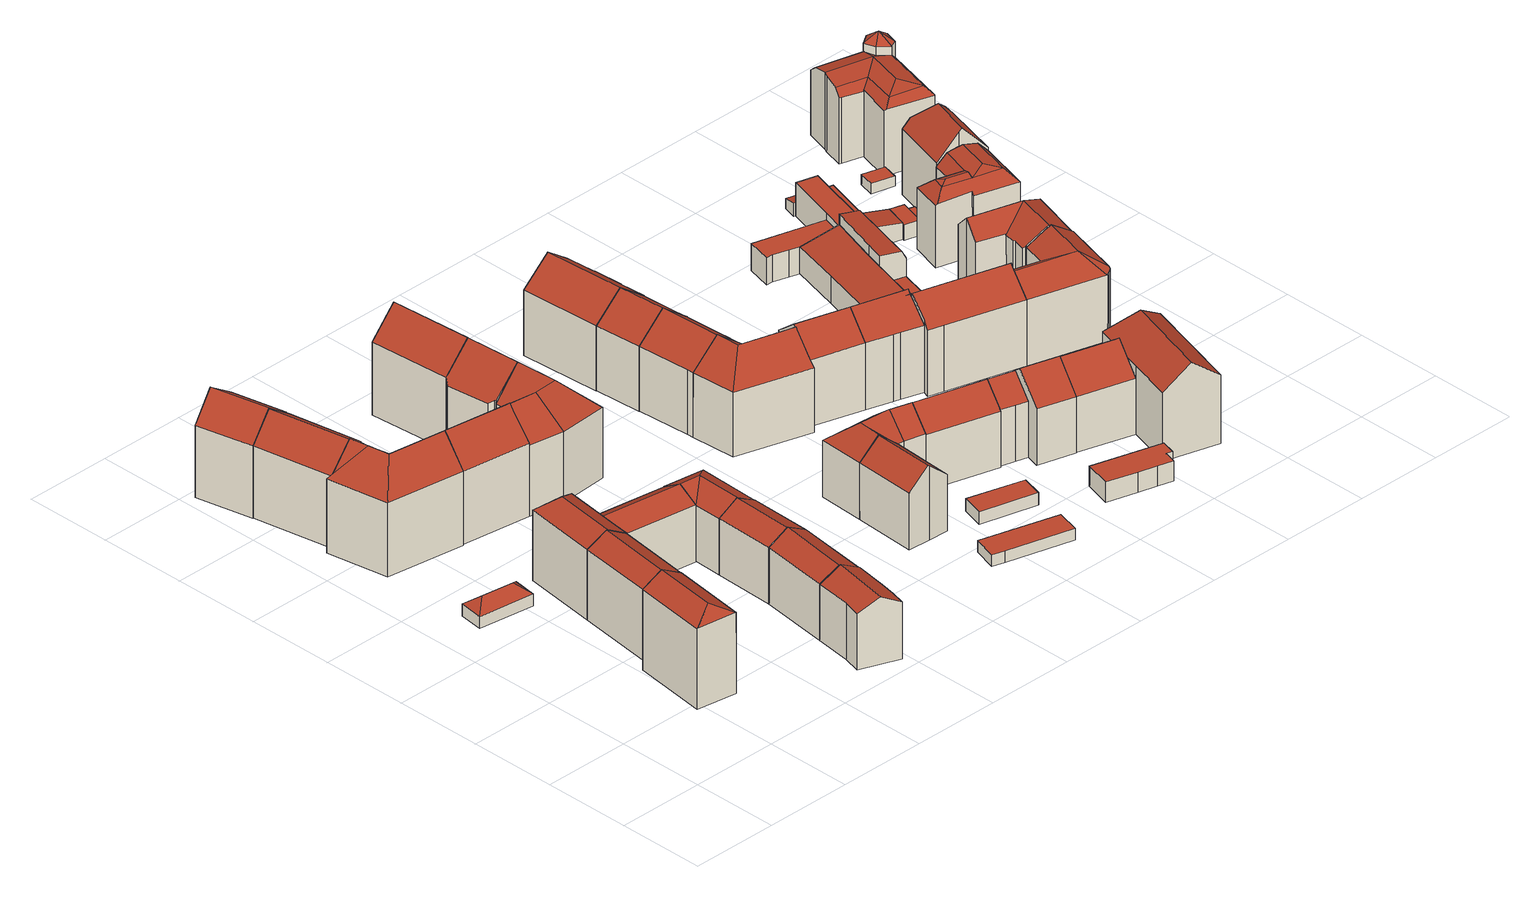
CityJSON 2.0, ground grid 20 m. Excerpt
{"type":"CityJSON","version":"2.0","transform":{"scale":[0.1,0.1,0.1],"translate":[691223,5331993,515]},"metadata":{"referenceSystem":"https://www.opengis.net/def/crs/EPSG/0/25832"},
"CityObjects":{
"building1":{"type":"Building","attributes":{"Gemeindeschluessel":"09162000","HoeheDach":"536.960","HoeheGrund":"515.807","Methode":"2000","NiedrigsteTraufeDesGebaeudes":"534.256","Geometrietyp2DReferenz":"3000","function":"31001_1000","roofType":"3200","measuredHeight":21.15,"storeysAboveGround":5},"geometry":[{"type":"MultiSurface","lod":"2","boundaries":[[[0,1,2,3]],[[0,4,5,6,1]],[[7,2,1,6,8]],[[9,3,2,7,10,11]],[[9,4,0,3]],[[10,8,6,5,11]],[[7,8,10]],[[9,11,5,4]]],"semantics":{"surfaces":[{"type":"WallSurface"},{"type":"RoofSurface"},{"type":"GroundSurface"}],"values":[0,0,1,0,2,1,1,0]}}]},
"building2":{"type":"Building","attributes":{"Gemeindeschluessel":"09162000","HoeheDach":"522.907","HoeheGrund":"518.000","Methode":"1000","NiedrigsteTraufeDesGebaeudes":"520.700","Geometrietyp2DReferenz":"3000","function":"31001_2000","roofType":"3200","measuredHeight":4.91},"geometry":[{"type":"MultiSurface","lod":"2","boundaries":[[[12,13,14,15]],[[16,17,18,19]],[[20,19,13,12]],[[18,13,19]],[[15,14,16,21]],[[16,14,17]],[[21,20,12,15]],[[18,17,14,13]],[[21,16,19,20]]],"semantics":{"surfaces":[{"type":"WallSurface"},{"type":"RoofSurface"},{"type":"GroundSurface"}],"values":[0,1,0,1,0,1,2,1,0]}}]},
"building3":{"type":"Building","attributes":{"Gemeindeschluessel":"09162000","HoeheDach":"536.922","HoeheGrund":"518.080","Methode":"1000","NiedrigsteTraufeDesGebaeudes":"534.177","Geometrietyp2DReferenz":"3000","function":"31001_1000","roofType":"3100","measuredHeight":18.84,"storeysAboveGround":5},"geometry":[{"type":"MultiSurface","lod":"2","boundaries":[[[22,23,24,25,26]],[[26,25,27,28]],[[29,30,23,22]],[[23,30,31,24]],[[24,31,27,25]],[[28,27,31,30,29]],[[28,29,22,26]]],"semantics":{"surfaces":[{"type":"WallSurface"},{"type":"RoofSurface"},{"type":"GroundSurface"}],"values":[0,0,0,1,1,0,2]}}]},
"building4":{"type":"Building","attributes":{"Gemeindeschluessel":"09162000","HoeheDach":"540.870","HoeheGrund":"517.930","Methode":"2000","NiedrigsteTraufeDesGebaeudes":"534.861","Geometrietyp2DReferenz":"3000","function":"31001_1000","roofType":"3200","measuredHeight":22.94,"storeysAboveGround":4},"geometry":[{"type":"MultiSurface","lod":"2","boundaries":[[[32,33,34,35,36,37,38,39,40,41]],[[42,43,44,45]],[[34,33,46,47]],[[46,33,32,48]],[[38,49,50,39]],[[51,52,41,40,53]],[[54,50,55,56]],[[57,45,44,58,59]],[[60,61,49,62]],[[57,56,55,61,60,63,47,46,48,52,51,42,45]],[[32,41,52,48]],[[57,59,54,56]],[[63,60,62,64,36,35]],[[37,36,64]],[[43,42,51,53]],[[54,59,58,39,50]],[[63,35,34,47]],[[49,61,55,50]],[[43,53,40,39,58,44]],[[38,37,64,62,49]]],"semantics":{"surfaces":[{"type":"RoofSurface"},{"type":"WallSurface"},{"type":"GroundSurface"}],"values":[0,1,1,1,0,1,1,1,1,2,1,1,1,0,1,0,1,1,0,0]}}]},
"building5":{"type":"Building","attributes":{"Gemeindeschluessel":"09162000","HoeheDach":"540.028","HoeheGrund":"517.890","Methode":"2000","NiedrigsteTraufeDesGebaeudes":"534.380","Geometrietyp2DReferenz":"3000","function":"31001_1000","roofType":"3100","measuredHeight":22.14,"storeysAboveGround":4},"geometry":[{"type":"MultiSurface","lod":"2","boundaries":[[[63,65,66,60]],[[67,68,69,70,71,47,63,60]],[[69,72,73,70]],[[67,74,75,76,68]],[[60,66,74,67]],[[47,77,65,63]],[[68,76,72,69]],[[65,77,78,73,72,76,75]],[[70,73,78,71]],[[71,78,77,47]],[[66,65,75,74]]],"semantics":{"surfaces":[{"type":"WallSurface"},{"type":"GroundSurface"},{"type":"RoofSurface"}],"values":[0,1,0,0,0,0,0,2,0,0,2]}}]},
"building6":{"type":"Building","attributes":{"Gemeindeschluessel":"09162000","HoeheDach":"537.040","HoeheGrund":"518.090","Methode":"2000","NiedrigsteTraufeDesGebaeudes":"534.273","Geometrietyp2DReferenz":"3000","function":"31001_1000","roofType":"3200","measuredHeight":18.95,"storeysAboveGround":5},"geometry":[{"type":"MultiSurface","lod":"2","boundaries":[[[79,80,81,82,83]],[[84,85,86,87]],[[88,89,86,85,80,79]],[[28,90,84,87,91,29]],[[84,90,82,81,85]],[[80,85,81]],[[91,89,88,29]],[[28,29,88,79,83]],[[28,83,82,90]],[[87,86,89,91]]],"semantics":{"surfaces":[{"type":"RoofSurface"},{"type":"WallSurface"},{"type":"GroundSurface"}],"values":[0,1,0,2,1,0,1,1,1,1]}}]},
"building7":{"type":"Building","attributes":{"Gemeindeschluessel":"09162000","HoeheDach":"539.990","HoeheGrund":"517.830","Methode":"2000","NiedrigsteTraufeDesGebaeudes":"534.300","Geometrietyp2DReferenz":"3000","function":"31001_1000","roofType":"3100","measuredHeight":22.16,"storeysAboveGround":4},"geometry":[{"type":"MultiSurface","lod":"2","boundaries":[[[92,93,94,95]],[[74,96,97,98]],[[99,100,101,102]],[[96,76,72,101,100,94,93,97]],[[103,76,96,74,104]],[[105,92,95,99,102,106,103,104]],[[95,94,100,99]],[[104,74,98,105]],[[106,72,76,103]],[[105,98,97,93,92]],[[102,101,72,106]]],"semantics":{"surfaces":[{"type":"WallSurface"},{"type":"RoofSurface"},{"type":"GroundSurface"}],"values":[0,1,0,1,0,2,0,0,0,0,0]}}]},
"building8":{"type":"Building","attributes":{"Gemeindeschluessel":"09162000","HoeheDach":"533.841","HoeheGrund":"518.290","Methode":"1000","NiedrigsteTraufeDesGebaeudes":"531.092","Geometrietyp2DReferenz":"3000","function":"31001_1000","roofType":"3100","measuredHeight":15.55,"storeysAboveGround":4},"geometry":[{"type":"MultiSurface","lod":"2","boundaries":[[[107,108,109,110,111,112]],[[112,113,114,115,107]],[[116,117,118,119]],[[120,109,108,121]],[[114,113,119,118]],[[115,114,118,117,122,120,121]],[[111,110,122,117,116]],[[122,110,109,120]],[[107,115,121,108]],[[116,119,113,112,111]]],"semantics":{"surfaces":[{"type":"RoofSurface"},{"type":"WallSurface"},{"type":"GroundSurface"}],"values":[0,1,1,1,1,2,1,1,1,0]}}]},
"building9":{"type":"Building","attributes":{"Gemeindeschluessel":"09162000","HoeheDach":"533.888","HoeheGrund":"518.150","Methode":"1000","NiedrigsteTraufeDesGebaeudes":"531.145","Geometrietyp2DReferenz":"3000","function":"31001_1000","roofType":"3100","measuredHeight":15.74,"storeysAboveGround":4},"geometry":[{"type":"MultiSurface","lod":"2","boundaries":[[[123,124,125,126,127]],[[128,91,123,127]],[[126,125,129,130]],[[128,127,126,130]],[[87,129,125,124]],[[130,129,87,91,128]],[[123,91,87,124]]],"semantics":{"surfaces":[{"type":"WallSurface"},{"type":"RoofSurface"},{"type":"GroundSurface"}],"values":[0,0,1,1,0,0,2]}}]},
"building10":{"type":"Building","attributes":{"Gemeindeschluessel":"09162000","HoeheDach":"540.868","HoeheGrund":"518.080","Methode":"1000","NiedrigsteTraufeDesGebaeudes":"534.836","Geometrietyp2DReferenz":"3000","function":"31001_1000","roofType":"3100","measuredHeight":22.79,"storeysAboveGround":4},"geometry":[{"type":"MultiSurface","lod":"2","boundaries":[[[131,132,133,134,135,136,137,138,139]],[[136,44,140,137]],[[141,142,143,144,58,59,54]],[[138,145,146,139]],[[54,134,133,141]],[[136,135,59,58,44]],[[134,54,59,135]],[[131,139,146,144,143]],[[131,143,142,132]],[[141,133,132,142]],[[137,140,145,138]],[[144,146,145,140,44,58]]],"semantics":{"surfaces":[{"type":"GroundSurface"},{"type":"WallSurface"},{"type":"RoofSurface"}],"values":[0,1,2,1,1,1,1,1,1,1,1,2]}}]},
"building11":{"type":"Building","attributes":{"Gemeindeschluessel":"09162000","HoeheDach":"533.838","HoeheGrund":"518.290","Methode":"1000","NiedrigsteTraufeDesGebaeudes":"531.200","Geometrietyp2DReferenz":"3000","function":"31001_1000","roofType":"3100","measuredHeight":15.55,"storeysAboveGround":4},"geometry":[{"type":"MultiSurface","lod":"2","boundaries":[[[122,117,147,148]],[[149,150,151,152]],[[148,147,153,151,150]],[[149,122,148,150]],[[152,154,117,122,149]],[[152,151,153,154]],[[117,154,153,147]]],"semantics":{"surfaces":[{"type":"GroundSurface"},{"type":"RoofSurface"},{"type":"WallSurface"}],"values":[0,1,2,2,2,1,2]}}]},
"building12":{"type":"Building","attributes":{"Gemeindeschluessel":"09162000","HoeheDach":"533.837","HoeheGrund":"518.270","Methode":"1000","NiedrigsteTraufeDesGebaeudes":"531.217","Geometrietyp2DReferenz":"3000","function":"31001_1000","roofType":"3100","measuredHeight":15.57,"storeysAboveGround":4},"geometry":[{"type":"MultiSurface","lod":"2","boundaries":[[[155,156,157,153]],[[147,148,150,155,153]],[[158,159,160,157,156]],[[147,153,157,160]],[[148,147,160,159]],[[150,148,159,158]],[[150,158,156,155]]],"semantics":{"surfaces":[{"type":"RoofSurface"},{"type":"WallSurface"},{"type":"GroundSurface"}],"values":[0,1,1,1,2,1,0]}}]},
"building13":{"type":"Building","attributes":{"Gemeindeschluessel":"09162000","HoeheDach":"533.890","HoeheGrund":"518.280","Methode":"2000","NiedrigsteTraufeDesGebaeudes":"531.149","Geometrietyp2DReferenz":"3000","function":"31001_1000","roofType":"3100","measuredHeight":15.61,"storeysAboveGround":4},"geometry":[{"type":"MultiSurface","lod":"2","boundaries":[[[159,160,161,162,163]],[[164,165,166,126]],[[167,159,163,165]],[[164,126,168]],[[167,165,164,169]],[[162,166,165,163]],[[168,126,166,162,161,160,170]],[[160,159,167,169,170]],[[164,168,170,169]]],"semantics":{"surfaces":[{"type":"GroundSurface"},{"type":"RoofSurface"},{"type":"WallSurface"}],"values":[0,1,2,1,1,2,2,2,1]}}]},
"building14":{"type":"Building","attributes":{"Gemeindeschluessel":"09162000","HoeheDach":"540.848","HoeheGrund":"518.070","Methode":"2000","NiedrigsteTraufeDesGebaeudes":"534.269","Geometrietyp2DReferenz":"3000","function":"31001_1000","roofType":"3100","measuredHeight":22.78,"storeysAboveGround":4},"geometry":[{"type":"MultiSurface","lod":"2","boundaries":[[[171,172,173,174]],[[175,133,176,177]],[[176,133,132,131,139,178,179,180,181,182,171,174,183]],[[184,185,173,172]],[[139,131,186,187,188]],[[184,172,189,190]],[[171,182,189,172]],[[191,187,186,192,175,177,193]],[[191,190,194,195,196,197,188,187]],[[176,183,185,193,177]],[[132,192,186,131]],[[179,196,195,180]],[[185,183,174,173]],[[193,185,184,191]],[[182,181,194,190,189]],[[178,197,196,179]],[[133,175,192,132]],[[139,188,197,178]],[[180,195,194,181]],[[191,184,190]]],"semantics":{"surfaces":[{"type":"WallSurface"},{"type":"GroundSurface"},{"type":"RoofSurface"}],"values":[0,0,1,2,0,2,0,2,2,0,0,0,0,2,0,0,0,0,0,2]}}]},
"building15":{"type":"Building","attributes":{"Gemeindeschluessel":"09162000","HoeheDach":"540.762","HoeheGrund":"518.080","Methode":"2000","NiedrigsteTraufeDesGebaeudes":"533.918","Geometrietyp2DReferenz":"3000","function":"31001_1000","roofType":"3100","measuredHeight":22.68,"storeysAboveGround":4},"geometry":[{"type":"MultiSurface","lod":"2","boundaries":[[[172,198,199,200,201,202,203,204]],[[182,205,206,207]],[[208,201,200,209]],[[210,211,212,213]],[[214,206,205,172,204,212,211]],[[215,214,211,210]],[[214,215,207,206]],[[182,171,198,172,205]],[[216,203,202,217]],[[182,207,215,210,213,216,217,208,209,174,171]],[[209,200,199,174]],[[174,199,198,171]],[[216,213,212,204,203]],[[217,202,201,208]]],"semantics":{"surfaces":[{"type":"RoofSurface"},{"type":"WallSurface"},{"type":"GroundSurface"}],"values":[0,1,1,1,0,1,1,1,1,2,1,1,1,1]}}]},
"building16":{"type":"Building","attributes":{"Gemeindeschluessel":"09162000","HoeheDach":"540.900","HoeheGrund":"518.116","Methode":"2000","NiedrigsteTraufeDesGebaeudes":"534.494","Geometrietyp2DReferenz":"3000","function":"31001_1000","roofType":"3100","measuredHeight":22.78,"storeysAboveGround":4},"geometry":[{"type":"MultiSurface","lod":"2","boundaries":[[[208,218,219,217]],[[220,221,222,223,224]],[[212,225,222,221]],[[225,203,219,218,226,223,222]],[[227,226,218,208]],[[213,212,221,220]],[[216,203,225,212,213]],[[217,219,203,216]],[[224,223,226,227]],[[220,224,227,208,217,216,213]]],"semantics":{"surfaces":[{"type":"WallSurface"},{"type":"RoofSurface"},{"type":"GroundSurface"}],"values":[0,0,1,1,0,0,0,0,0,2]}}]},
"building17":{"type":"Building","attributes":{"Gemeindeschluessel":"09162000","HoeheDach":"535.620","HoeheGrund":"518.310","Methode":"2000","NiedrigsteTraufeDesGebaeudes":"531.258","Geometrietyp2DReferenz":"3000","function":"31001_1000","roofType":"3100","measuredHeight":17.31,"storeysAboveGround":4},"geometry":[{"type":"MultiSurface","lod":"2","boundaries":[[[228,229,230,231,232,233]],[[234,229,228,235]],[[236,237,230,229,234]],[[238,239,240,237,236,241]],[[230,237,240,231]],[[234,235,241,236]],[[232,239,238,233]],[[231,240,239,232]],[[228,233,238,241,235]]],"semantics":{"surfaces":[{"type":"GroundSurface"},{"type":"WallSurface"},{"type":"RoofSurface"}],"values":[0,1,1,2,1,2,1,1,1]}}]},
"building18":{"type":"Building","attributes":{"Gemeindeschluessel":"09162000","HoeheDach":"520.923","HoeheGrund":"518.170","Methode":"1000","NiedrigsteTraufeDesGebaeudes":"520.923","Geometrietyp2DReferenz":"3000","function":"31001_2463","roofType":"1000","measuredHeight":2.75},"geometry":[{"type":"MultiSurface","lod":"2","boundaries":[[[242,243,244,245]],[[245,244,246,247]],[[248,249,250,251]],[[247,250,249,242,245]],[[251,246,244,243,248]],[[249,248,243,242]],[[251,250,247,246]]],"semantics":{"surfaces":[{"type":"WallSurface"},{"type":"GroundSurface"},{"type":"RoofSurface"}],"values":[0,0,0,1,2,0,0]}}]},
"building19":{"type":"Building","attributes":{"Gemeindeschluessel":"09162000","HoeheDach":"535.670","HoeheGrund":"518.300","Methode":"2000","NiedrigsteTraufeDesGebaeudes":"531.231","Geometrietyp2DReferenz":"3000","function":"31001_1000","roofType":"3100","measuredHeight":17.37,"storeysAboveGround":4},"geometry":[{"type":"MultiSurface","lod":"2","boundaries":[[[252,253,254,255,256]],[[257,256,255,258,259]],[[260,229,234,259,258]],[[261,262,231,230,229,260,263,264,265]],[[255,263,260,258]],[[257,266,240,267,256]],[[237,266,257,268]],[[230,231,240,266,237]],[[261,265,253,252,269]],[[262,267,240,231]],[[263,255,254,264]],[[229,230,237,268,234]],[[268,257,259,234]],[[269,252,256,267]],[[264,254,253,265]],[[261,269,267,262]]],"semantics":{"surfaces":[{"type":"RoofSurface"},{"type":"WallSurface"},{"type":"GroundSurface"}],"values":[0,0,1,2,1,0,0,1,1,1,1,1,0,0,1,1]}}]},
"building20":{"type":"Building","attributes":{"Gemeindeschluessel":"09162000","HoeheDach":"520.962","HoeheGrund":"518.230","Methode":"1000","NiedrigsteTraufeDesGebaeudes":"520.962","Geometrietyp2DReferenz":"3000","function":"31001_2463","roofType":"1000","measuredHeight":2.73},"geometry":[{"type":"MultiSurface","lod":"2","boundaries":[[[270,271,272,273]],[[274,275,272,271]],[[276,277,270,273]],[[271,270,277,274]],[[273,272,275,276]],[[274,277,276,275]]],"semantics":{"surfaces":[{"type":"WallSurface"},{"type":"RoofSurface"},{"type":"GroundSurface"}],"values":[0,1,2,0,0,0]}}]},
"building21":{"type":"Building","attributes":{"Gemeindeschluessel":"09162000","HoeheDach":"538.430","HoeheGrund":"518.250","Methode":"1000","NiedrigsteTraufeDesGebaeudes":"532.855","Geometrietyp2DReferenz":"3000","function":"31001_1000","roofType":"3100","measuredHeight":20.18,"storeysAboveGround":5},"geometry":[{"type":"MultiSurface","lod":"2","boundaries":[[[278,279,280,281,282,283]],[[284,281,280,285]],[[286,287,288,279,278,289]],[[290,285,280,279,288]],[[291,287,286,292]],[[292,286,289,293]],[[290,291,292,293,294,295,296,297,284,285]],[[290,288,287,291]],[[295,298,299,296]],[[278,283,299,298,300]],[[282,297,296,299,283]],[[293,289,301,294]],[[297,282,281,284]],[[289,278,300,301]],[[295,294,301,300,298]]],"semantics":{"surfaces":[{"type":"RoofSurface"},{"type":"WallSurface"},{"type":"GroundSurface"}],"values":[0,1,0,1,1,1,2,1,1,0,1,1,1,0,1]}}]},
"building22":{"type":"Building","attributes":{"Gemeindeschluessel":"09162000","HoeheDach":"538.430","HoeheGrund":"518.170","Methode":"2000","NiedrigsteTraufeDesGebaeudes":"521.950","Geometrietyp2DReferenz":"3000","function":"31001_1000","roofType":"3100","measuredHeight":20.26,"storeysAboveGround":5},"geometry":[{"type":"MultiSurface","lod":"2","boundaries":[[[302,303,304,305]],[[306,302,307,308,309]],[[310,303,302,306]],[[311,312,313,308,307,314,315]],[[294,301,316,317]],[[316,318,319,317]],[[305,314,307,302]],[[294,295,313,312,301]],[[320,305,304,321]],[[294,317,319,322,320,321,310,306,309,295]],[[309,308,313,295]],[[322,315,314,305,320]],[[321,304,303,310]],[[316,301,312,311,318]],[[322,319,318,311,315]]],"semantics":{"surfaces":[{"type":"RoofSurface"},{"type":"WallSurface"},{"type":"GroundSurface"}],"values":[0,1,1,0,1,1,1,1,1,2,1,1,1,0,1]}}]},
"building23":{"type":"Building","attributes":{"Gemeindeschluessel":"09162000","HoeheDach":"538.430","HoeheGrund":"518.130","Methode":"2000","NiedrigsteTraufeDesGebaeudes":"521.520","Geometrietyp2DReferenz":"3000","function":"31001_1000","roofType":"3100","measuredHeight":20.3,"storeysAboveGround":5},"geometry":[{"type":"MultiSurface","lod":"2","boundaries":[[[323,318,324,325]],[[326,327,328,329]],[[327,330,315,331]],[[332,333,334,335,336]],[[337,338,315,330,339,336,335]],[[329,328,340,341]],[[342,341,340,331,315,338]],[[323,342,338,337,318]],[[332,336,339,343]],[[331,340,328,327]],[[325,324,334,333]],[[343,339,330,327,326]],[[342,323,325,333,332,343,326,329,341]],[[318,337,335,334,324]]],"semantics":{"surfaces":[{"type":"WallSurface"},{"type":"RoofSurface"},{"type":"GroundSurface"}],"values":[0,0,0,0,1,0,0,0,0,1,0,0,2,1]}}]},
"building24":{"type":"Building","attributes":{"Gemeindeschluessel":"09162000","HoeheDach":"535.610","HoeheGrund":"518.268","Methode":"2000","NiedrigsteTraufeDesGebaeudes":"531.159","Geometrietyp2DReferenz":"3000","function":"31001_1000","roofType":"3100","measuredHeight":17.34,"storeysAboveGround":4},"geometry":[{"type":"MultiSurface","lod":"2","boundaries":[[[344,345,346,347]],[[254,264,265,253]],[[254,253,348,349,350]],[[347,346,351,261]],[[346,345,349,348,351]],[[350,352,264,254]],[[344,347,261,265,264,352]],[[344,352,350,349,345]],[[265,261,351,348,253]]],"semantics":{"surfaces":[{"type":"WallSurface"},{"type":"RoofSurface"},{"type":"GroundSurface"}],"values":[0,0,1,0,1,0,2,0,0]}}]},
"building25":{"type":"Building","attributes":{"Gemeindeschluessel":"09162000","HoeheDach":"538.350","HoeheGrund":"518.000","Methode":"2000","NiedrigsteTraufeDesGebaeudes":"529.902","Geometrietyp2DReferenz":"3000","function":"31001_1000","roofType":"3100","measuredHeight":20.35,"storeysAboveGround":5},"geometry":[{"type":"MultiSurface","lod":"2","boundaries":[[[353,354,355,356]],[[357,358,359,360]],[[361,362,363,364,365,366,367,357,360,353,356,368,369]],[[353,360,359,370,371,354]],[[361,369,372,373,374,375]],[[373,372,376,355,354,371]],[[363,377,324,364]],[[367,366,378,379,380]],[[335,381,375,374,370,359,358,380,379]],[[365,382,378,366]],[[364,324,382,365]],[[363,362,381,335,377]],[[356,355,376,368]],[[324,377,335,379,378,382]],[[368,376,372,369]],[[367,380,358,357]],[[371,370,374,373]],[[361,375,381,362]]],"semantics":{"surfaces":[{"type":"WallSurface"},{"type":"GroundSurface"},{"type":"RoofSurface"}],"values":[0,0,1,0,0,2,0,0,2,0,0,0,0,2,0,0,0,0]}}]},
"building26":{"type":"Building","attributes":{"Gemeindeschluessel":"09162000","HoeheDach":"538.650","HoeheGrund":"518.500","Methode":"2000","NiedrigsteTraufeDesGebaeudes":"522.010","Geometrietyp2DReferenz":"3000","function":"31001_1000","roofType":"3100","measuredHeight":20.15,"storeysAboveGround":5},"geometry":[{"type":"MultiSurface","lod":"2","boundaries":[[[383,384,385,386]],[[387,388,389,390]],[[391,392,393,394,395]],[[396,385,384,397]],[[398,391,395,399,396]],[[391,398,400,401,402,392]],[[393,392,402,280,389,388]],[[403,397,384,383]],[[386,385,396,399]],[[397,400,398,396]],[[394,387,390,404,405,403,383,386,399,395]],[[402,401,405,404,280]],[[403,405,401,400,397]],[[394,393,388,387]],[[390,389,280,404]]],"semantics":{"surfaces":[{"type":"WallSurface"},{"type":"RoofSurface"},{"type":"GroundSurface"}],"values":[0,0,0,1,0,1,1,0,0,0,2,0,0,0,0]}}]},
"building27":{"type":"Building","attributes":{"Gemeindeschluessel":"09162000","HoeheDach":"535.470","HoeheGrund":"518.438","Methode":"2000","NiedrigsteTraufeDesGebaeudes":"531.294","Geometrietyp2DReferenz":"3000","function":"31001_1000","roofType":"3100","measuredHeight":17.03},"geometry":[{"type":"MultiSurface","lod":"2","boundaries":[[[350,406,407,408,409]],[[410,350,409,411,412]],[[413,414,412,411,415]],[[410,416,406,350]],[[417,418,408,407]],[[416,410,412,414]],[[413,417,407,406,416,414]],[[418,415,411,409,408]],[[413,415,418,417]]],"semantics":{"surfaces":[{"type":"WallSurface"},{"type":"RoofSurface"},{"type":"GroundSurface"}],"values":[0,1,0,0,0,0,2,1,0]}}]},
"building28":{"type":"Building","attributes":{"Gemeindeschluessel":"09162000","HoeheDach":"523.147","HoeheGrund":"518.540","Methode":"1000","NiedrigsteTraufeDesGebaeudes":"523.147","Geometrietyp2DReferenz":"3000","function":"31001_2000","roofType":"1000","measuredHeight":4.61},"geometry":[{"type":"MultiSurface","lod":"2","boundaries":[[[419,420,421,422]],[[422,423,424,425,426,427,428,419]],[[423,429,430,424]],[[424,430,431,425]],[[427,432,433,428]],[[422,421,429,423]],[[428,433,420,419]],[[425,431,434,426]],[[420,433,432,434,431,430,429,421]],[[426,434,432,427]]],"semantics":{"surfaces":[{"type":"WallSurface"},{"type":"GroundSurface"},{"type":"RoofSurface"}],"values":[0,1,0,0,0,0,0,0,2,0]}}]},
"building29":{"type":"Building","attributes":{"Gemeindeschluessel":"09162000","HoeheDach":"536.860","HoeheGrund":"518.552","Methode":"2000","NiedrigsteTraufeDesGebaeudes":"531.359","Geometrietyp2DReferenz":"3000","function":"31001_1000","roofType":"3100","measuredHeight":18.31,"storeysAboveGround":4},"geometry":[{"type":"MultiSurface","lod":"2","boundaries":[[[435,436,437,438]],[[438,437,439,440,441]],[[442,443,444,445,436,435]],[[438,441,443,442,435]],[[441,440,444,443]],[[439,437,436,445]],[[444,440,439,445]]],"semantics":{"surfaces":[{"type":"WallSurface"},{"type":"GroundSurface"},{"type":"RoofSurface"}],"values":[0,0,0,1,0,2,2]}}]},
"building30":{"type":"Building","attributes":{"Gemeindeschluessel":"09162000","HoeheDach":"538.650","HoeheGrund":"518.440","Methode":"2000","NiedrigsteTraufeDesGebaeudes":"522.338","Geometrietyp2DReferenz":"3000","function":"31001_9998","roofType":"3100","measuredHeight":20.21,"storeysAboveGround":5},"geometry":[{"type":"MultiSurface","lod":"2","boundaries":[[[446,447,448,449]],[[449,448,450,451]],[[452,453,454,455,456]],[[452,456,457,458]],[[459,460,461,457,456,455,392,393]],[[462,453,452,458,463,464,465,466,467,468,469,470,471,472,446,449,451,473]],[[462,474,454,453]],[[469,468,475,476,477]],[[464,460,459,465]],[[455,454,474,478,479,480,475,391,392]],[[467,391,475,468]],[[465,459,393,466]],[[476,475,480,481]],[[451,450,482,473]],[[469,477,483,470]],[[484,482,450,448,447]],[[462,473,482,484,474]],[[470,483,481,471]],[[447,478,474,484]],[[471,481,480,479,472]],[[481,483,477,476]],[[463,461,460,464]],[[458,457,461,463]],[[467,466,393,392,391]],[[472,479,478,447,446]]],"semantics":{"surfaces":[{"type":"WallSurface"},{"type":"RoofSurface"},{"type":"GroundSurface"}],"values":[0,0,0,0,1,2,0,0,0,1,0,0,0,0,0,1,0,0,0,0,1,0,0,0,0]}}]},
"building31":{"type":"Building","attributes":{"Gemeindeschluessel":"09162000","HoeheDach":"536.840","HoeheGrund":"518.628","Methode":"2000","NiedrigsteTraufeDesGebaeudes":"531.363","Geometrietyp2DReferenz":"3000","function":"31001_1000","roofType":"3100","measuredHeight":18.21,"storeysAboveGround":5},"geometry":[{"type":"MultiSurface","lod":"2","boundaries":[[[485,486,437,487]],[[488,437,486,489]],[[490,488,489,491]],[[491,492,440,490]],[[492,485,487,440]],[[490,440,487,437,488]],[[489,486,485,492,491]]],"semantics":{"surfaces":[{"type":"RoofSurface"},{"type":"WallSurface"},{"type":"GroundSurface"}],"values":[0,1,2,1,0,1,1]}}]},
"building32":{"type":"Building","attributes":{"Gemeindeschluessel":"09162000","HoeheDach":"538.637","HoeheGrund":"518.410","Methode":"1000","NiedrigsteTraufeDesGebaeudes":"533.517","Geometrietyp2DReferenz":"3000","function":"31001_1000","roofType":"3100","measuredHeight":20.23,"storeysAboveGround":5},"geometry":[{"type":"MultiSurface","lod":"2","boundaries":[[[458,493,494,452]],[[495,496,497,498,499,500]],[[496,495,501,502]],[[503,504,505,506]],[[458,463,507,508,493]],[[452,494,509,453]],[[502,501,504,503]],[[498,497,496,502,503,506,463,458,452,453,510,511]],[[512,513,509,494,493,508,500,499]],[[504,501,495,500,508,507,505]],[[453,509,513,510]],[[499,498,511,512]],[[512,511,510,513]],[[506,505,507,463]]],"semantics":{"surfaces":[{"type":"WallSurface"},{"type":"GroundSurface"},{"type":"RoofSurface"}],"values":[0,0,0,0,0,0,0,1,2,2,0,0,0,0]}}]},
"building33":{"type":"Building","attributes":{"Gemeindeschluessel":"09162000","HoeheDach":"521.095","HoeheGrund":"518.490","Methode":"1000","NiedrigsteTraufeDesGebaeudes":"520.470","Geometrietyp2DReferenz":"3000","function":"31001_2000","roofType":"1000","measuredHeight":2.6},"geometry":[{"type":"MultiSurface","lod":"2","boundaries":[[[514,515,516,517]],[[518,519,520,521]],[[517,516,519,518]],[[520,519,516,515,522,523]],[[524,523,522,525]],[[521,520,523,524]],[[525,522,515,514]],[[524,525,514,517,518,521]]],"semantics":{"surfaces":[{"type":"WallSurface"},{"type":"RoofSurface"},{"type":"GroundSurface"}],"values":[0,0,0,1,0,0,0,2]}}]},
"building34":{"type":"Building","attributes":{"Gemeindeschluessel":"09162000","HoeheDach":"539.400","HoeheGrund":"518.668","Methode":"2000","NiedrigsteTraufeDesGebaeudes":"534.408","Geometrietyp2DReferenz":"3000","function":"31001_1000","roofType":"3200","measuredHeight":20.73,"storeysAboveGround":6},"geometry":[{"type":"MultiSurface","lod":"2","boundaries":[[[526,527,528,529,530]],[[531,529,528,532]],[[533,534,535,526,530]],[[533,531,532,536,534]],[[535,537,527,526]],[[527,538,528]],[[533,530,529,531]],[[536,537,535,534]],[[527,537,538]],[[536,532,528,538,537]]],"semantics":{"surfaces":[{"type":"RoofSurface"},{"type":"WallSurface"},{"type":"GroundSurface"}],"values":[0,1,1,2,0,1,1,1,0,1]}}]},
"building35":{"type":"Building","attributes":{"Gemeindeschluessel":"09162000","HoeheDach":"526.314","HoeheGrund":"518.320","Methode":"1000","NiedrigsteTraufeDesGebaeudes":"524.420","Geometrietyp2DReferenz":"3000","function":"31001_9998","roofType":"2100","measuredHeight":7.99,"storeysAboveGround":2},"geometry":[{"type":"MultiSurface","lod":"2","boundaries":[[[539,540,541,542]],[[543,544,545,539,542,546,547,548,549,550]],[[542,541,551,546]],[[548,552,553,549]],[[550,554,555,543]],[[556,544,543,555]],[[546,551,557,547]],[[549,553,554,550]],[[547,557,552,548]],[[544,556,558,545]],[[540,539,545,558]],[[556,555,554,553,552,557,551,541,540,558]]],"semantics":{"surfaces":[{"type":"WallSurface"},{"type":"GroundSurface"},{"type":"RoofSurface"}],"values":[0,1,0,0,0,0,0,0,0,0,0,2]}}]},
"building36":{"type":"Building","attributes":{"Gemeindeschluessel":"09162000","HoeheDach":"522.087","HoeheGrund":"518.540","Methode":"1000","NiedrigsteTraufeDesGebaeudes":"522.087","Geometrietyp2DReferenz":"3000","function":"31001_2000","roofType":"1000","measuredHeight":3.55},"geometry":[{"type":"MultiSurface","lod":"2","boundaries":[[[559,560,561,562]],[[563,564,565,566]],[[562,561,564,563]],[[561,560,565,564]],[[566,565,560,559]],[[563,566,559,562]]],"semantics":{"surfaces":[{"type":"WallSurface"},{"type":"RoofSurface"},{"type":"GroundSurface"}],"values":[0,0,0,1,0,2]}}]},
"building37":{"type":"Building","attributes":{"Gemeindeschluessel":"09162000","HoeheDach":"524.398","HoeheGrund":"518.160","Methode":"1000","NiedrigsteTraufeDesGebaeudes":"524.398","Geometrietyp2DReferenz":"3000","function":"31001_2000","roofType":"1000","measuredHeight":6.24},"geometry":[{"type":"MultiSurface","lod":"2","boundaries":[[[567,568,558,569]],[[570,571,568,567]],[[572,573,574,570,567,569,575,576]],[[569,558,577,575]],[[576,578,579,572]],[[580,573,572,579]],[[580,579,578,577,558,568,571,581]],[[574,581,571,570]],[[573,580,581,574]],[[575,577,578,576]]],"semantics":{"surfaces":[{"type":"WallSurface"},{"type":"GroundSurface"},{"type":"RoofSurface"}],"values":[0,0,1,0,0,0,2,0,0,0]}}]},
"building38":{"type":"Building","attributes":{"Gemeindeschluessel":"09162000","HoeheDach":"537.140","HoeheGrund":"518.500","Methode":"2000","NiedrigsteTraufeDesGebaeudes":"533.574","Geometrietyp2DReferenz":"3000","function":"31001_1000","roofType":"3100","measuredHeight":18.64,"storeysAboveGround":4},"geometry":[{"type":"MultiSurface","lod":"2","boundaries":[[[501,582,583,584]],[[585,586,587,588,589]],[[590,591,587,586]],[[592,593,594,595,596]],[[592,597,589,588]],[[598,599,583,582,600,601,602,603,604,590,586,585]],[[605,606,607,597,592]],[[592,588,587,591,608,593]],[[592,596,501,584,605]],[[594,602,601,600,595]],[[600,582,501,596,595]],[[597,607,598,585,589]],[[608,604,603,593]],[[593,603,602,594]],[[604,608,591,590]],[[598,607,606,599]],[[583,599,606,605,584]]],"semantics":{"surfaces":[{"type":"WallSurface"},{"type":"RoofSurface"},{"type":"GroundSurface"}],"values":[0,0,0,1,1,2,1,1,1,0,0,0,0,0,0,0,0]}}]},
"building39":{"type":"Building","attributes":{"Gemeindeschluessel":"09162000","HoeheDach":"528.719","HoeheGrund":"518.450","Methode":"2000","NiedrigsteTraufeDesGebaeudes":"526.263","Geometrietyp2DReferenz":"3000","function":"31001_2000","roofType":"1000","measuredHeight":10.27},"geometry":[{"type":"MultiSurface","lod":"2","boundaries":[[[609,610,611,612,613]],[[614,615,609,613,616]],[[617,618,612,611]],[[619,620,614,616,621]],[[619,621,618,617]],[[610,609,615,622]],[[614,620,622,615]],[[610,622,620,619,617,611]],[[612,618,621,616,613]]],"semantics":{"surfaces":[{"type":"WallSurface"},{"type":"RoofSurface"},{"type":"GroundSurface"}],"values":[0,1,0,0,0,0,0,2,1]}}]},
"building40":{"type":"Building","attributes":{"Gemeindeschluessel":"09162000","HoeheDach":"537.070","HoeheGrund":"518.450","Methode":"2000","NiedrigsteTraufeDesGebaeudes":"533.309","Geometrietyp2DReferenz":"3000","function":"31001_1000","roofType":"3100","measuredHeight":18.62,"storeysAboveGround":4},"geometry":[{"type":"MultiSurface","lod":"2","boundaries":[[[623,624,625,626]],[[627,628,629,630]],[[631,632,633,634]],[[624,623,635,636]],[[637,638,639,640]],[[641,642,643,644]],[[645,646,647,634,633]],[[642,641,648,649,650]],[[651,643,642,650,652]],[[630,629,626,625]],[[636,635,649,648]],[[651,652,645,633,632,653,654,639,638]],[[628,627,647,646]],[[655,653,632,631]],[[641,644,637,640,656,655,631,634,647,627,630,625,624,636,648]],[[652,629,628,646,645]],[[652,650,649,635,623,626,629]],[[637,644,643,651,638]],[[656,654,653,655]],[[640,639,654,656]]],"semantics":{"surfaces":[{"type":"WallSurface"},{"type":"RoofSurface"},{"type":"GroundSurface"}],"values":[0,0,0,0,0,0,0,0,1,0,0,1,0,0,2,1,1,0,0,0]}}]},
"building41":{"type":"Building","attributes":{"Gemeindeschluessel":"09162000","HoeheDach":"526.001","HoeheGrund":"518.310","Methode":"2000","NiedrigsteTraufeDesGebaeudes":"522.768","Geometrietyp2DReferenz":"3000","function":"31001_2000","roofType":"1000","measuredHeight":7.69},"geometry":[{"type":"MultiSurface","lod":"2","boundaries":[[[657,658,659,660]],[[660,542,661,662,663,664,665,666,667,668,657]],[[660,659,669,670,671,542]],[[672,673,670,669]],[[661,674,675,662]],[[666,676,677,667]],[[665,678,676,666]],[[663,672,679,664]],[[662,675,673,672,663]],[[542,671,674,661]],[[670,673,675,674,671]],[[668,680,658,657]],[[664,679,678,665]],[[667,677,680,668]],[[659,658,680,677,676,678,679,672,669]]],"semantics":{"surfaces":[{"type":"WallSurface"},{"type":"GroundSurface"},{"type":"RoofSurface"}],"values":[0,1,0,0,0,0,0,0,0,0,2,0,0,0,2]}}]},
"building42":{"type":"Building","attributes":{"Gemeindeschluessel":"09162000","HoeheDach":"522.993","HoeheGrund":"518.328","Methode":"1000","NiedrigsteTraufeDesGebaeudes":"522.104","Geometrietyp2DReferenz":"3000","function":"51009_1610","roofType":"1000","measuredHeight":4.67},"geometry":[{"type":"MultiSurface","lod":"2","boundaries":[[[681,682,683,684]],[[683,682,685,686]],[[667,686,685,666]],[[684,683,686,667]],[[666,685,682,681]],[[667,666,681,684]]],"semantics":{"surfaces":[{"type":"WallSurface"},{"type":"RoofSurface"},{"type":"GroundSurface"}],"values":[0,1,0,0,0,2]}}]},
"building43":{"type":"Building","attributes":{"Gemeindeschluessel":"09162000","HoeheDach":"521.432","HoeheGrund":"518.270","Methode":"1000","NiedrigsteTraufeDesGebaeudes":"520.597","Geometrietyp2DReferenz":"3000","function":"31001_2000","roofType":"2100","measuredHeight":3.16},"geometry":[{"type":"MultiSurface","lod":"2","boundaries":[[[664,687,688,663]],[[689,690,691,692]],[[662,693,694,695]],[[663,688,693,662]],[[693,688,687,691,690,694]],[[692,691,687,664]],[[695,689,692,664,663,662]],[[695,694,690,689]]],"semantics":{"surfaces":[{"type":"WallSurface"},{"type":"RoofSurface"},{"type":"GroundSurface"}],"values":[0,0,0,0,1,0,2,0]}}]},
"building44":{"type":"Building","attributes":{"Gemeindeschluessel":"09162000","HoeheDach":"521.790","HoeheGrund":"518.310","Methode":"1000","NiedrigsteTraufeDesGebaeudes":"521.790","Geometrietyp2DReferenz":"3000","function":"31001_2000","roofType":"1000","measuredHeight":3.48},"geometry":[{"type":"MultiSurface","lod":"2","boundaries":[[[696,697,698,699]],[[700,701,702,703]],[[681,704,705,706]],[[697,702,701,705,704,707,698]],[[699,684,681,706,700,703,696]],[[684,707,704,681]],[[703,702,697,696]],[[706,705,701,700]],[[699,698,707,684]]],"semantics":{"surfaces":[{"type":"WallSurface"},{"type":"RoofSurface"},{"type":"GroundSurface"}],"values":[0,0,0,1,2,0,0,0,0]}}]},
"building45":{"type":"Building","attributes":{"Gemeindeschluessel":"09162000","HoeheDach":"535.880","HoeheGrund":"518.410","Methode":"2000","NiedrigsteTraufeDesGebaeudes":"532.560","Geometrietyp2DReferenz":"3000","function":"31001_1000","roofType":"3400","measuredHeight":17.47,"storeysAboveGround":4},"geometry":[{"type":"MultiSurface","lod":"2","boundaries":[[[708,709,710,711,712,713]],[[714,715,716,717]],[[718,719,720,721,722]],[[723,724,725,711,710,726]],[[718,727,728,729,719]],[[715,730,723,726,716]],[[731,732,733,734]],[[734,733,720,719,729]],[[733,732,735,736,724,721,720]],[[737,738,739,740]],[[737,741,727,718,722,723,730,738]],[[715,714,739,738,730]],[[724,723,742]],[[735,713,712,736]],[[736,725,724]],[[736,712,711,725]],[[743,722,721]],[[709,717,716,726,710]],[[727,741,744,728]],[[724,742,743,721]],[[708,713,735,745]],[[731,734,729,728,744,740,739,714,717,709,708,745]],[[722,743,742,723]],[[731,745,735,732]],[[744,741,737,740]]],"semantics":{"surfaces":[{"type":"WallSurface"},{"type":"RoofSurface"},{"type":"GroundSurface"}],"values":[0,0,1,1,0,1,0,0,1,0,1,0,0,1,1,1,1,0,0,1,0,2,1,0,0]}}]},
"building46":{"type":"Building","attributes":{"Gemeindeschluessel":"09162000","HoeheDach":"520.713","HoeheGrund":"518.340","Methode":"1000","NiedrigsteTraufeDesGebaeudes":"520.713","Geometrietyp2DReferenz":"3000","function":"31001_2000","roofType":"1000","measuredHeight":2.37},"geometry":[{"type":"MultiSurface","lod":"2","boundaries":[[[696,703,746,747]],[[747,748,749,696]],[[703,750,751,746]],[[748,751,750,749]],[[746,751,748,747]],[[696,749,750,703]]],"semantics":{"surfaces":[{"type":"GroundSurface"},{"type":"WallSurface"},{"type":"RoofSurface"}],"values":[0,1,1,2,1,1]}}]},
"building47":{"type":"Building","attributes":{"Gemeindeschluessel":"09162000","HoeheDach":"520.469","HoeheGrund":"518.160","Methode":"1000","NiedrigsteTraufeDesGebaeudes":"520.469","Geometrietyp2DReferenz":"3000","function":"31001_2000","roofType":"1000","measuredHeight":2.31},"geometry":[{"type":"MultiSurface","lod":"2","boundaries":[[[752,753,754,755]],[[756,757,753,752]],[[753,757,758,754]],[[759,758,757,756]],[[755,754,758,759]],[[755,759,756,752]]],"semantics":{"surfaces":[{"type":"WallSurface"},{"type":"RoofSurface"},{"type":"GroundSurface"}],"values":[0,0,1,0,0,2]}}]},
"building48":{"type":"Building","attributes":{"Gemeindeschluessel":"09162000","HoeheDach":"539.740","HoeheGrund":"518.260","Methode":"2000","NiedrigsteTraufeDesGebaeudes":"533.297","Geometrietyp2DReferenz":"3000","function":"31001_9998","roofType":"3300","measuredHeight":21.48,"storeysAboveGround":4},"geometry":[{"type":"MultiSurface","lod":"2","boundaries":[[[760,761,762,763,764,765]],[[766,767,768,761,760]],[[766,769,770,771,767]],[[767,771,772,768]],[[765,764,773,770,769]],[[772,762,761,768]],[[772,771,770,773,763,762]],[[765,769,766,760]],[[773,764,763]]],"semantics":{"surfaces":[{"type":"WallSurface"},{"type":"GroundSurface"},{"type":"RoofSurface"}],"values":[0,1,0,0,2,0,2,0,2]}}]},
"building49":{"type":"Building","attributes":{"Gemeindeschluessel":"09162000","HoeheDach":"538.790","HoeheGrund":"518.080","Methode":"2000","NiedrigsteTraufeDesGebaeudes":"533.110","Geometrietyp2DReferenz":"3000","function":"31001_1000","roofType":"3400","measuredHeight":20.71,"storeysAboveGround":4},"geometry":[{"type":"MultiSurface","lod":"2","boundaries":[[[774,775,776,777,778]],[[779,780,781,782,778,783]],[[784,785,786]],[[787,783,778,777,788]],[[779,789,790,780]],[[791,792,793,794,795]],[[796,797,790,789,798,799,800,801,802,803,804,805]],[[785,806,807]],[[795,784,786,808]],[[798,787,788,799]],[[797,809,781,780,790]],[[791,795,774,810]],[[800,776,775,801]],[[811,785,784]],[[812,813,814,815]],[[794,811,784,795]],[[802,801,775,815,814]],[[808,786,807,812]],[[785,816,806]],[[812,807,806,813]],[[793,796,805,817,811,794]],[[803,802,814,813,806,816]],[[795,808,774]],[[800,799,788,777,776]],[[774,812,815,775]],[[798,789,779,783,787]],[[782,791,810]],[[811,817,818,785]],[[782,781,809,792,791]],[[786,785,807]],[[803,816,819,804]],[[812,774,808]],[[797,796,793,792,809]],[[774,778,782,810]],[[818,819,816,785]],[[805,804,819,818,817]]],"semantics":{"surfaces":[{"type":"RoofSurface"},{"type":"WallSurface"},{"type":"GroundSurface"}],"values":[0,0,0,0,1,0,2,0,1,1,1,0,1,0,0,1,1,1,0,1,1,1,0,1,0,1,0,0,0,0,1,0,1,0,0,1]}}]}
},
"vertices":[
[302,343,8],[302,343,193],[278,171,193],[278,171,8],[209,355,8],[209,355,193],[255,349,220],[278,172,193],[236,204,220],[186,184,8],[187,184,193],[186,184,193],
[74,708,30],[74,708,57],[202,690,57],[202,690,30],[195,636,57],[171,667,79],[98,677,79],[67,653,57],[67,653,30],[195,636,30],
[302,343,31],[302,343,192],[255,349,219],[209,355,192],[209,355,31],[232,527,192],[232,527,31],[325,514,31],[325,514,192],[278,521,219],
[160,1032,224],[170,1048,214],[167,1066,214],[120,1058,251],[120,1058,252],[127,1015,252],[119,1007,259],[127,959,259],[180,1000,213],[166,1002,223],[206,1010,29],[206,1010,199],[269,1002,199],[269,1002,29],[170,1048,29],[167,1066,29],[160,1032,29],[46,1046,199],[70,905,199],[188,998,29],[166,1002,29],[188,998,213],[250,880,199],[70,905,29],[250,880,29],[260,937,29],[260,941,259],[260,937,255],[65,1050,29],[46,1046,29],[65,1050,199],[120,1058,29],[66,1050,199],
[120,1058,250],[65,1050,194],[33,1232,29],[93,1244,29],[156,1257,29],[185,1092,29],[166,1072,29],[156,1257,199],[185,1092,199],[33,1232,194],[87,1243,250],[93,1244,246],[167,1066,215],[166,1072,215],
[279,521,220],[298,662,220],[256,698,193],[255,698,193],[232,527,193],[348,685,31],[348,685,193],[341,635,193],[341,635,31],[325,514,193],[329,549,193],[255,698,31],[329,549,31],
[64,1375,28],[64,1375,247],[135,1393,195],[135,1393,28],[88,1243,250],[60,1374,250],[6,1361,194],[163,1272,28],[163,1272,193],[155,1264,199],[155,1264,28],[93,1244,28],[33,1232,28],[6,1361,28],[156,1257,28],
[559,3,164],[570,38,162],[577,75,162],[587,146,164],[543,153,188],[517,19,188],[472,37,162],[472,37,33],[559,3,33],[494,161,161],[494,161,33],[483,78,33],[483,78,163],[577,75,33],[570,38,33],[587,146,33],
[521,522,31],[523,611,31],[523,611,161],[522,566,189],[521,522,162],[329,549,162],[341,635,162],[335,592,189],
[414,910,31],[413,902,31],[407,859,31],[250,880,31],[260,937,31],[269,1002,31],[411,983,31],[423,968,31],[419,943,31],[411,983,198],[407,859,199],[413,902,241],[414,910,249],[416,920,259],[423,968,211],[419,943,235],
[515,319,33],[609,313,33],[587,146,162],[609,313,162],[563,316,188],[540,154,188],[515,319,162],[494,161,162],
[562,316,188],[566,456,188],[519,457,162],[613,455,162],[613,455,33],[519,457,33],
[521,522,33],[523,611,33],[617,598,33],[569,560,189],[617,598,162],[523,611,162],[613,455,161],[521,522,161],[566,456,189],[519,457,161],
[529,1011,31],[529,1011,258],[591,1015,193],[591,1015,31],[407,859,194],[487,847,31],[487,847,193],[457,941,31],[460,944,31],[463,947,31],[469,949,31],[466,1007,31],[601,854,31],[534,915,258],[601,854,193],[414,910,248],[416,920,258],[419,943,233],[466,1007,193],[468,977,193],[478,912,258],[413,902,239],[489,847,193],[469,949,221],[463,947,224],[460,944,228],[457,941,231],
[529,1011,257],[591,1015,199],[584,1120,199],[583,1142,199],[555,1140,226],[522,1138,256],[521,1137,258],[466,1007,199],[466,1011,199],[466,1011,31],[583,1142,31],[584,1120,31],[449,1121,31],[449,1121,189],[458,1134,198],[458,1134,31],[458,1022,191],[458,1022,31],[522,1138,31],[555,1140,31],
[583,1142,196],[555,1140,224],[445,1321,31],[445,1321,198],[507,1325,259],[511,1325,255],[511,1325,31],[520,1137,259],[572,1328,195],[572,1328,31],
[836,260,33],[844,402,33],[899,398,33],[942,396,33],[934,255,33],[888,257,33],[844,402,163],[836,260,163],[893,399,206],[899,398,201],[888,257,203],[934,255,163],[942,396,163],[885,257,206],
[1086,61,32],[1086,61,59],[936,101,59],[936,101,32],[908,109,59],[908,109,32],[1101,115,59],[1101,115,32],[925,164,32],[925,164,59],
[1016,432,207],[1018,438,202],[1030,484,162],[980,498,163],[968,446,207],[896,451,207],[850,508,162],[850,507,163],[850,508,33],[1003,382,33],[956,394,33],[980,498,33],[1030,484,33],[1018,438,33],[941,396,163],[956,394,163],[893,399,207],[1003,382,164],
[1137,246,32],[1137,246,60],[1123,197,60],[1123,197,32],[1010,281,60],[995,230,60],[995,230,32],[1010,281,32],
[894,780,234],[1016,745,234],[1017,748,232],[1035,811,180],[964,832,180],[961,834,179],[1035,811,32],[1017,748,32],[998,678,180],[1001,695,193],[1014,741,231],[828,728,180],[1014,741,32],[1001,695,32],[998,678,32],[828,728,32],[822,830,32],[959,837,32],[960,835,32],[964,832,32],[959,837,180],[960,835,179],[891,833,234],[822,830,180],
[958,867,69],[979,868,69],[977,900,69],[956,899,69],[958,867,32],[958,867,179],[958,865,179],[958,865,32],[979,868,32],[883,972,234],[890,833,234],[959,837,179],[956,899,179],[952,976,179],[821,844,180],[821,844,32],[814,967,180],[814,967,32],[956,899,32],[977,900,32],[952,976,32],
[814,967,31],[807,1076,180],[807,1076,31],[950,1008,31],[950,1008,65],[971,1009,65],[971,1009,31],[950,1008,179],[952,976,65],[944,1084,31],[873,1080,31],[873,1080,232],[876,1080,234],[944,1084,180],[882,972,234],[952,976,180],[945,1079,180],[973,977,65],[973,977,31],[952,976,31],[945,1079,31],
[1163,342,33],[1163,342,166],[1162,338,162],[1162,338,33],[1016,433,206],[1176,389,206],[1189,439,163],[1003,382,162],[1189,439,33],
[961,1213,30],[961,1213,149],[967,1206,149],[967,1206,30],[931,1269,30],[931,1269,183],[933,1212,184],[933,1212,30],[941,1145,30],[944,1084,30],[873,1080,30],[807,1076,30],[796,1262,30],[858,1265,30],[919,1268,30],[973,1159,30],[964,1147,30],[939,1212,180],[939,1212,149],[964,1147,149],[943,1145,149],[943,1145,180],[941,1145,181],[973,1159,149],[873,1080,231],[858,1265,228],[865,1265,234],[919,1268,193],[944,1084,181],[796,1262,180],
[1100,815,35],[1100,815,70],[1131,806,70],[1131,806,35],[1001,695,35],[1001,695,188],[1014,741,226],[1014,741,35],[1153,777,187],[1136,719,236],[1119,661,188],[1119,661,35],[1153,777,35],[1125,785,70],[1094,794,70],[1125,785,187],[1125,785,35],[1094,794,187],[1035,811,187],[1018,753,236],[1094,794,35],[1017,748,35],[1035,811,35],
[1189,439,34],[1163,342,34],[1163,342,163],[1176,390,205],[1223,429,163],[1237,373,205],[1251,421,163],[1223,324,34],[1251,421,34],[1223,324,163],[1223,429,34],[1196,332,34],[1196,332,163],
[1284,90,35],[1284,90,81],[1217,109,81],[1217,109,35],[1235,171,35],[1392,127,35],[1383,93,35],[1369,97,35],[1361,69,35],[1327,78,35],[1235,171,81],[1392,127,81],[1383,93,81],[1361,69,81],[1327,78,81],[1369,97,81],
[1251,421,35],[1251,421,164],[1336,396,164],[1336,396,35],[1317,333,219],[1298,269,164],[1298,269,35],[1223,324,35],[1214,293,35],[1214,293,164],[1232,357,219],
[1227,756,34],[1227,756,73],[1233,777,73],[1233,777,34],[1280,764,73],[1280,764,34],[1257,681,34],[1269,726,34],[1269,726,201],[1258,684,236],[1257,681,235],[1254,672,227],[1254,672,34],[1179,644,188],[1192,640,188],[1242,625,188],[1274,742,34],[1242,625,34],[1192,640,34],[1179,644,34],[1119,661,34],[1153,777,34],[1181,769,34],[1186,790,34],[1217,781,34],[1211,760,34],[1213,760,34],[1279,762,34],[1274,742,187],[1181,769,187],[1181,769,73],[1186,790,73],[1227,756,187],[1213,760,187],[1211,760,187],[1211,760,73],[1279,762,73],[1217,781,73],[1274,742,73],
[1442,297,218],[1461,361,164],[1317,333,218],[1336,396,36],[1461,361,36],[1298,269,36],[1423,234,36],[1423,234,164],
[1254,672,233],[1257,681,225],[1459,603,231],[1459,603,34],[1461,608,34],[1472,651,34],[1472,651,200],[1461,608,236],[1445,550,186],[1445,550,34],[1271,600,34],[1271,600,186],[1237,610,186],[1237,610,34],[1242,625,200],[1253,668,236],[1269,726,187],[1303,716,34],[1477,668,34],[1477,668,185],[1303,716,186],
[1291,807,35],[1291,807,55],[1297,806,55],[1297,806,35],[1355,789,35],[1355,789,61],[1343,743,61],[1343,743,35],[1280,764,55],[1279,762,55],[1279,762,35],[1280,764,35],
[1453,112,244],[1512,309,244],[1461,361,194],[1423,234,194],[1392,129,194],[1423,234,37],[1461,361,37],[1392,129,37],[1515,95,37],[1515,95,194],[1582,326,37],[1582,326,195],[1461,361,195],
[1373,1084,33],[1373,1084,95],[1455,1066,113],[1455,1066,33],[1291,807,33],[1336,970,33],[1367,1086,33],[1418,949,33],[1407,909,33],[1371,784,33],[1355,789,33],[1297,806,33],[1418,949,113],[1371,784,113],[1355,789,110],[1297,806,97],[1291,807,95],[1336,970,95],[1407,909,113],[1367,1086,94],
[1463,894,35],[1463,894,71],[1428,768,71],[1428,768,35],[1371,784,35],[1371,784,71],[1407,909,71],[1407,909,35],
[1373,1084,32],[1373,1084,94],[1367,1086,32],[1455,1066,32],[1455,1066,94],[1295,1103,32],[1310,1159,32],[1469,1116,32],[1345,1092,32],[1310,1103,32],[1345,1092,94],[1310,1103,94],[1295,1103,94],[1310,1159,94],[1469,1116,94],
[1445,550,35],[1615,501,35],[1615,501,186],[1672,651,35],[1625,664,35],[1625,664,220],[1626,664,221],[1672,651,190],[1617,667,35],[1617,667,215],[1597,562,221],[1560,627,186],[1472,651,187],[1459,603,220],[1459,601,221],[1634,516,190],[1632,511,35],[1624,506,35],[1459,603,35],[1461,608,35],[1472,651,35],[1560,627,35],[1574,679,35],[1615,502,186],[1624,506,187],[1632,511,188],[1574,679,186],
[1407,909,137],[1407,909,34],[1463,894,34],[1463,894,113],[1454,896,131],[1455,1066,137],[1418,949,137],[1498,1054,131],[1507,1052,34],[1507,1052,113],[1503,1053,34],[1455,1066,34],[1503,1053,122],[1418,949,34],
[1612,806,187],[1612,806,34],[1538,828,34],[1538,828,186],[1518,760,34],[1518,760,185],[1528,795,221],[1528,795,34],[1576,711,34],[1576,711,185],[1574,715,184],[1574,715,34],[1613,809,184],[1613,809,34],[1617,667,34],[1617,667,218],[1574,679,190],[1574,679,34],[1672,651,34],[1672,651,187],[1625,664,218],[1625,664,34],[1580,741,183],[1581,741,184],[1581,741,34],[1710,782,34],[1710,782,183],[1710,778,187],[1621,665,221],[1648,760,221],[1568,685,185],[1571,680,188],[1568,685,34],[1571,680,34],
[1507,1052,33],[1507,1052,78],[1503,1053,78],[1503,1053,33],[1469,1116,33],[1502,1231,33],[1549,1218,33],[1558,1215,33],[1581,1208,33],[1549,1098,33],[1535,1045,33],[1534,1044,33],[1502,1053,78],[1502,1053,110],[1455,1066,110],[1549,1218,78],[1549,1218,110],[1469,1116,110],[1502,1231,110],[1549,1098,78],[1535,1045,78],[1581,1208,78],[1558,1215,78],[1534,1044,78],
[1605,1081,33],[1605,1081,71],[1590,1029,71],[1590,1029,33],[1549,1098,80],[1535,1045,80],
[1558,1215,64],[1549,1218,64],[1508,1264,33],[1508,1264,56],[1568,1247,56],[1568,1247,33],[1502,1231,64],[1499,1233,64],[1499,1233,33],
[1623,1016,33],[1623,1016,68],[1589,1025,68],[1589,1025,33],[1640,1075,33],[1640,1075,68],[1640,1074,68],[1640,1074,33],[1605,1081,68],[1606,1085,68],[1606,1085,33],[1590,1029,68],
[1770,978,34],[1709,995,34],[1709,995,207],[1716,993,209],[1748,984,201],[1770,978,176],[1660,1009,34],[1660,1009,176],[1661,1009,177],[1661,1009,34],[1583,984,176],[1563,913,176],[1567,912,180],[1592,926,201],[1600,953,201],[1663,935,201],[1655,907,201],[1695,920,209],[1683,1002,201],[1584,985,176],[1584,985,34],[1563,913,34],[1648,965,177],[1639,886,34],[1639,886,176],[1641,893,183],[1641,893,34],[1736,858,176],[1721,888,201],[1638,961,183],[1646,959,183],[1646,959,34],[1638,961,34],[1633,970,176],[1659,921,206],[1610,935,206],[1633,970,34],[1736,858,34],
[1661,1068,33],[1645,1010,33],[1645,1010,57],[1623,1016,57],[1640,1074,57],[1661,1068,57],
[1711,1171,32],[1711,1171,55],[1660,1185,55],[1660,1185,32],[1721,1207,32],[1721,1207,55],[1670,1221,55],[1670,1221,32],
[1807,1109,33],[1699,1140,33],[1699,1140,183],[1716,1135,204],[1790,1114,204],[1807,1109,183],[1770,978,33],[1709,995,33],[1661,1009,33],[1770,978,183],[1715,993,247],[1709,995,239],[1661,1009,183],[1742,1085,247],
[1812,1330,208],[1707,1356,208],[1704,1348,206],[1695,1315,198],[1765,1298,198],[1743,1287,183],[1721,1210,181],[1725,1209,184],[1744,1220,198],[1742,1287,181],[1851,1320,217],[1850,1353,238],[1829,1339,217],[1695,1300,183],[1691,1302,184],[1743,1287,31],[1721,1210,31],[1819,1201,198],[1828,1181,182],[1829,1183,181],[1868,1327,181],[1851,1320,198],[1829,1183,31],[1827,1180,31],[1695,1300,31],[1691,1302,31],[1704,1348,31],[1707,1356,31],[1723,1411,31],[1866,1376,31],[1872,1365,31],[1877,1357,31],[1844,1381,217],[1821,1366,217],[1829,1339,198],[1827,1180,181],[1789,1245,208],[1868,1327,217],[1821,1366,198],[1844,1381,181],[1723,1411,181],[1717,1392,198],[1866,1376,217],[1877,1357,217],[1876,1358,218],[1872,1365,218]
]}
